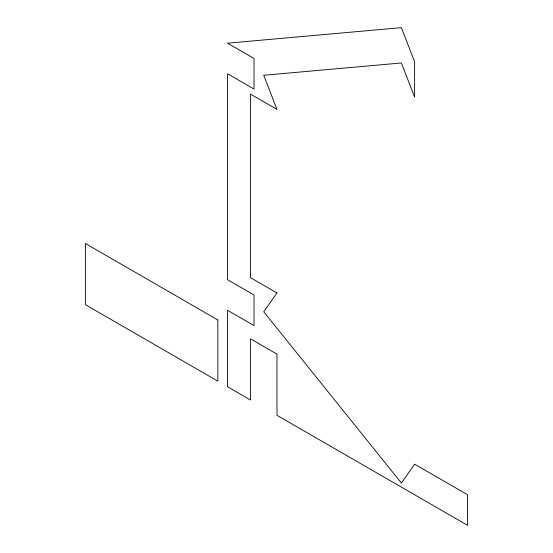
<?xml version="1.0" encoding="UTF-8"?>
<svg xmlns="http://www.w3.org/2000/svg" width="553" height="553" viewBox="0 0 553 553"><rect width="100%" height="100%" fill="white"/><g stroke="black" fill="none" stroke-linecap="round" stroke-linejoin="round"><path stroke-width="0.83" d="M276.977 292.938L263.733 311.781L401.381 483.018L414.626 464.174L467.603 494.762L467.603 525.35L276.977 415.289L276.977 354.114L250.488 338.816L250.488 399.999L227.546 386.754L227.546 310.281L254.034 325.572L254.034 294.984L227.546 279.694L227.546 73.763L254.034 89.061L254.034 58.473L227.546 43.175L401.381 27.65L414.626 61.791L414.626 97.107L401.381 62.973L263.733 75.263L276.977 109.404L250.488 94.107L250.488 277.641L276.977 292.938M217.847 319.98L85.397 243.507L85.397 304.682L217.847 381.155L217.847 319.98"/></g></svg>
